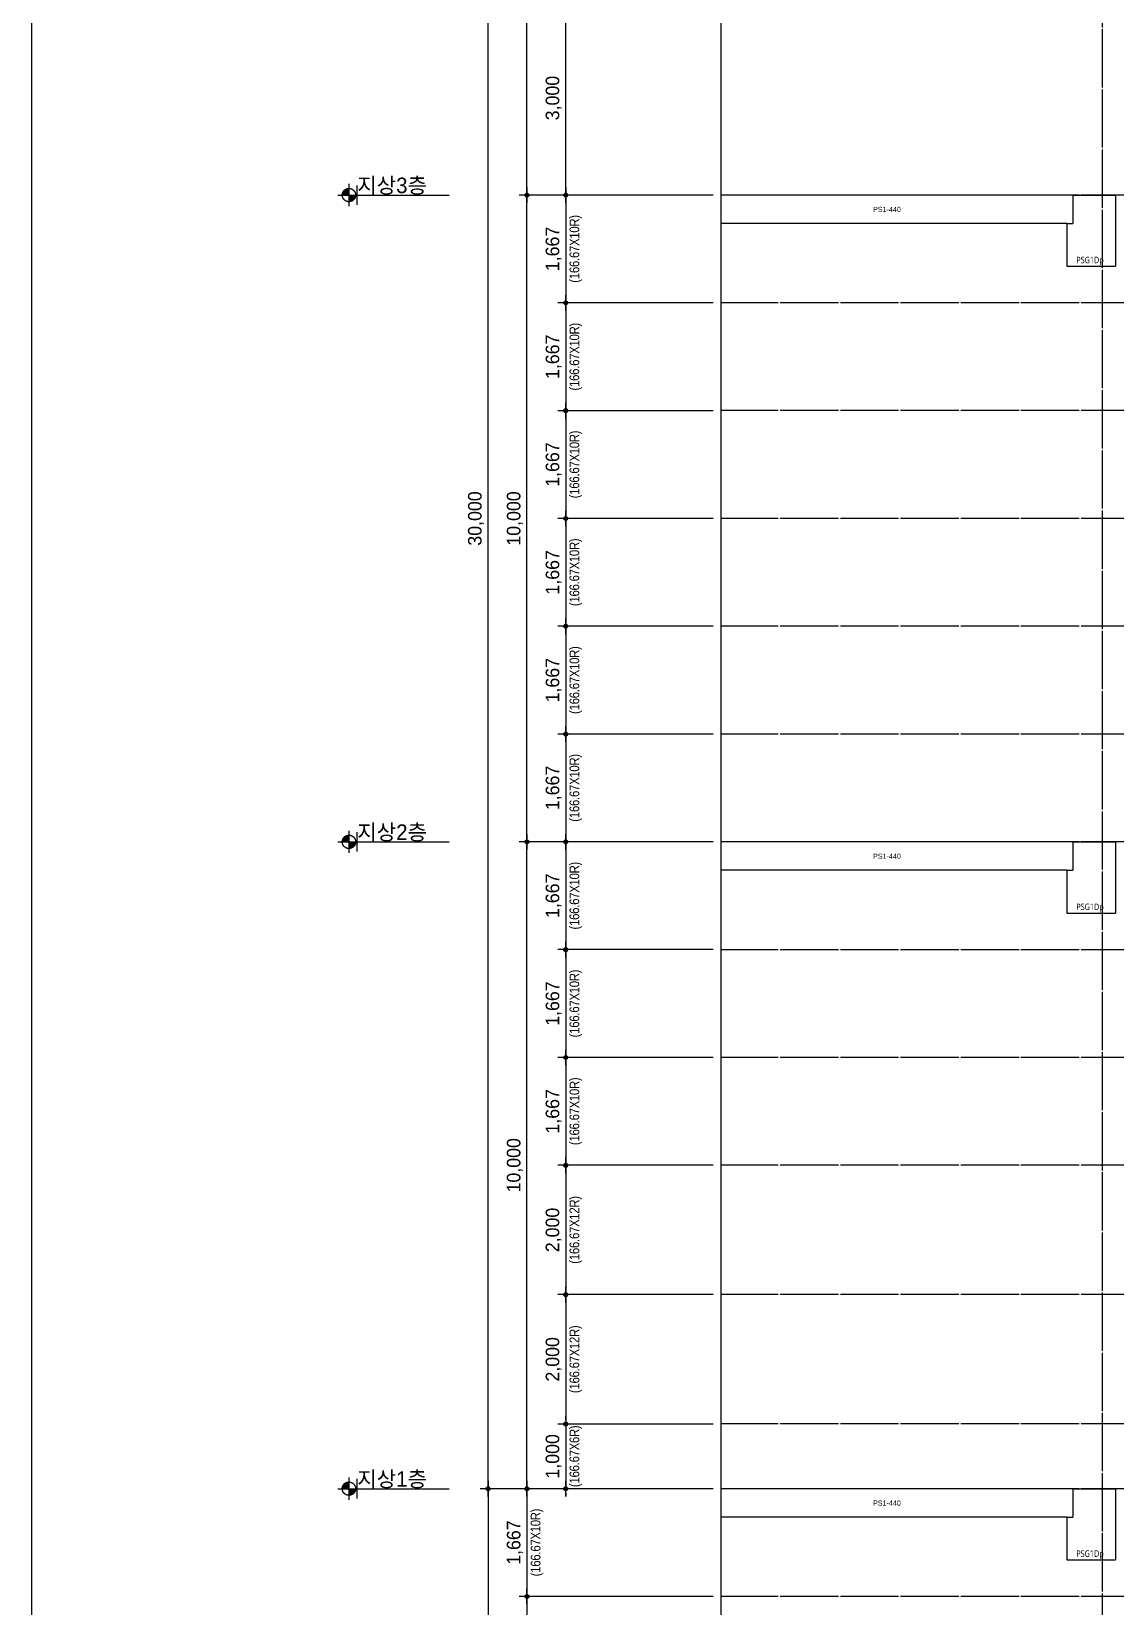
# Model space of a CAD drawing. Header units: millimetres. Extents: x 11948722 to 13111668, y -10771712 to -10232988.
# Drawn here: x 12718216 to 12734966, y -10493525 to -10469175 of the extents above; entities that cross this region are included whole.
import ezdxf
from ezdxf.enums import TextEntityAlignment as Align

# ---------------------------------------------------------------- set-up
doc = ezdxf.new("R2010")
doc.units = ezdxf.units.MM
doc.header["$LTSCALE"] = 150
doc.header["$MEASUREMENT"] = 0
doc.linetypes.add('CEN', pattern=[6.2, 6, -0.1, 0, -0.1])
doc.linetypes.add('Xref-계단단면도$0$CEN', pattern=[62, 60, -1, 0, -1])
doc.layers.get('0').update_dxf_attribs({"linetype": 'CONTINUOUS'})
doc.layers.get('Defpoints').update_dxf_attribs({"color": 117, "linetype": 'CONTINUOUS'})
for name, color, linetype in [('A-중심선', 10, 'CEN'), ('CON-C', 2, 'CONTINUOUS'), ('Xref-계단단면도$0$3 dim0', 7, 'CONTINUOUS'), ('Xref-계단단면도$0$A-TXT-3.0', 3, 'CONTINUOUS'), ('Xref-계단단면도$0$SYM', 7, 'CONTINUOUS'), ('Xref-계단단면도$0$SYM-1', 7, 'CONTINUOUS')]:
    doc.layers.add(name, color=color, linetype=linetype)
doc.styles.get("Standard").update_dxf_attribs({"font": 'NanumGothic.ttf'})
doc.styles.add('Xref-계단단면도$0$나눔고딕 Se', font='')
doc.styles.add('Xref-계단단면도$0$돋움', font='')
doc.styles.get('Xref-계단단면도$0$나눔고딕 Se').set_extended_font_data('Dotum')
doc.styles.get('Xref-계단단면도$0$돋움').set_extended_font_data('Dotum')
doc.dimstyles.new('Xref-계단단면도$0$A1-100', dxfattribs={"dimtxt": 3, "dimasz": 1, "dimexe": 2, "dimexo": 2, "dimgap": 1, "dimtad": 1, "dimdec": 0, "dimzin": 12, "dimdsep": 46, "dimlunit": 6, "dimtxsty": 'Xref-계단단면도$0$나눔고딕 Se', "dimblk1": 'Xref-계단단면도$0$DIMDOT', "dimblk2": 'Xref-계단단면도$0$DIMDOT', "dimsah": 1, "dimcen": -1, "dimdle": 2, "dimclrd": 256, "dimclre": 256, "dimclrt": 3, "dimadec": 0, "dimazin": 0, "dimtfac": 1, "dimtdec": 0, "dimtix": 1, "dimtmove": 2, "dimatfit": 3, "dimldrblk": 'Xref-계단단면도$0$DIMDOT', "dimfxl": 1, "dimtvp": 1, "dimtolj": 1, "dimtzin": 12, "dimlwd": -1, "dimlwe": -1, "dimarcsym": 0})

# ---------------------------------------------------------------- blocks, each defined once
blk = doc.blocks.new('Xref-계단단면도$0$DIMDOT')
at = {"color": 0}
blk.add_line((-2, 0), (2, 0), dxfattribs=at)
for radius in [0.5, 0.25]:
    blk.add_circle((0, 0), radius, dxfattribs=at)
blk = doc.blocks.new('*D679')
at = {"layer": 'Defpoints', "color": 0, "ltscale": 1200}
for p in [(12725271, -10461704), (12728871, -10461704), (12728871, -10491704)]:
    blk.add_point(p, dxfattribs=at)
at = {"layer": 'Xref-계단단면도$0$3 dim0'}
for p, q in [((12728751, -10461704), (12725151, -10461704)), ((12725271, -10491644), (12725271, -10461764)), ((12728751, -10491704), (12725151, -10491704))]:
    blk.add_line(p, q, dxfattribs=at)
at = {"layer": 'Xref-계단단면도$0$3 dim0', "ltscale": 1200, "xscale": 60, "yscale": 60, "zscale": 60}
for p, rotation in [((12725271, -10461704), 90), ((12725271, -10491704), 270)]:
    blk.add_blockref('Xref-계단단면도$0$DIMDOT', p, dxfattribs=dict(at, rotation=rotation))
at = {"layer": 'Xref-계단단면도$0$3 dim0', "color": 3, "ltscale": 1200, "insert": (12725085, -10476704), "char_height": 210, "attachment_point": 5, "rotation": 90, "style": 'Xref-계단단면도$0$나눔고딕 Se'}
blk.add_mtext('\\A1;30,000', dxfattribs=at)
blk = doc.blocks.new('*D680')
at = {"layer": 'Defpoints', "color": 0, "ltscale": 1200}
for p in [(12728871, -10491704), (12725271, -10501704), (12728871, -10501704)]:
    blk.add_point(p, dxfattribs=at)
at = {"layer": 'Xref-계단단면도$0$3 dim0'}
for p, q in [((12728751, -10491704), (12725151, -10491704)), ((12725271, -10491764), (12725271, -10501644)), ((12728751, -10501704), (12725151, -10501704))]:
    blk.add_line(p, q, dxfattribs=at)
at = {"layer": 'Xref-계단단면도$0$3 dim0', "ltscale": 1200, "xscale": 60, "yscale": 60, "zscale": 60}
for p, rotation in [((12725271, -10491704), 90), ((12725271, -10501704), 270)]:
    blk.add_blockref('Xref-계단단면도$0$DIMDOT', p, dxfattribs=dict(at, rotation=rotation))
at = {"layer": 'Xref-계단단면도$0$3 dim0', "color": 3, "ltscale": 1200, "insert": (12725085, -10496704), "char_height": 210, "attachment_point": 5, "rotation": 90, "style": 'Xref-계단단면도$0$나눔고딕 Se'}
blk.add_mtext('\\A1;10,000', dxfattribs=at)
blk = doc.blocks.new('*D681')
at = {"layer": 'Defpoints', "color": 0, "ltscale": 1200}
for p in [(12725871, -10461704), (12728871, -10461704), (12728871, -10471704)]:
    blk.add_point(p, dxfattribs=at)
at = {"layer": 'Xref-계단단면도$0$3 dim0'}
for p, q in [((12728751, -10461704), (12725751, -10461704)), ((12725871, -10471644), (12725871, -10461764)), ((12728751, -10471704), (12725751, -10471704))]:
    blk.add_line(p, q, dxfattribs=at)
at = {"layer": 'Xref-계단단면도$0$3 dim0', "ltscale": 1200, "xscale": 60, "yscale": 60, "zscale": 60}
for p, rotation in [((12725871, -10461704), 90), ((12725871, -10471704), 270)]:
    blk.add_blockref('Xref-계단단면도$0$DIMDOT', p, dxfattribs=dict(at, rotation=rotation))
at = {"layer": 'Xref-계단단면도$0$3 dim0', "color": 3, "ltscale": 1200, "insert": (12725685, -10466704), "char_height": 210, "attachment_point": 5, "rotation": 90, "style": 'Xref-계단단면도$0$나눔고딕 Se'}
blk.add_mtext('\\A1;10,000', dxfattribs=at)
blk = doc.blocks.new('*D686')
at = {"layer": 'Defpoints', "color": 0, "ltscale": 1200}
for p in [(12725871, -10481704), (12728871, -10481704), (12728871, -10491704)]:
    blk.add_point(p, dxfattribs=at)
at = {"layer": 'Xref-계단단면도$0$3 dim0'}
for p, q in [((12728751, -10481704), (12725751, -10481704)), ((12725871, -10491644), (12725871, -10481764)), ((12728751, -10491704), (12725751, -10491704))]:
    blk.add_line(p, q, dxfattribs=at)
at = {"layer": 'Xref-계단단면도$0$3 dim0', "ltscale": 1200, "xscale": 60, "yscale": 60, "zscale": 60}
for p, rotation in [((12725871, -10481704), 90), ((12725871, -10491704), 270)]:
    blk.add_blockref('Xref-계단단면도$0$DIMDOT', p, dxfattribs=dict(at, rotation=rotation))
at = {"layer": 'Xref-계단단면도$0$3 dim0', "color": 3, "ltscale": 1200, "insert": (12725685, -10486704), "char_height": 210, "attachment_point": 5, "rotation": 90, "style": 'Xref-계단단면도$0$나눔고딕 Se'}
blk.add_mtext('\\A1;10,000', dxfattribs=at)
blk = doc.blocks.new('*D689')
at = {"layer": 'Defpoints', "color": 0, "ltscale": 1200}
for p in [(12725871, -10471704), (12728871, -10471704), (12728871, -10481704)]:
    blk.add_point(p, dxfattribs=at)
at = {"layer": 'Xref-계단단면도$0$3 dim0'}
for p, q in [((12728751, -10471704), (12725751, -10471704)), ((12725871, -10481644), (12725871, -10471764)), ((12728751, -10481704), (12725751, -10481704))]:
    blk.add_line(p, q, dxfattribs=at)
at = {"layer": 'Xref-계단단면도$0$3 dim0', "ltscale": 1200, "xscale": 60, "yscale": 60, "zscale": 60}
for p, rotation in [((12725871, -10471704), 90), ((12725871, -10481704), 270)]:
    blk.add_blockref('Xref-계단단면도$0$DIMDOT', p, dxfattribs=dict(at, rotation=rotation))
at = {"layer": 'Xref-계단단면도$0$3 dim0', "color": 3, "ltscale": 1200, "insert": (12725685, -10476704), "char_height": 210, "attachment_point": 5, "rotation": 90, "style": 'Xref-계단단면도$0$나눔고딕 Se'}
blk.add_mtext('\\A1;10,000', dxfattribs=at)
blk = doc.blocks.new('*D730')
at = {"layer": 'Defpoints', "color": 0, "ltscale": 1200}
for p in [(12726471, -10468704), (12728871, -10468704), (12728871, -10471704)]:
    blk.add_point(p, dxfattribs=at)
at = {"layer": 'Xref-계단단면도$0$3 dim0'}
for p, q in [((12728751, -10468704), (12726351, -10468704)), ((12726471, -10471644), (12726471, -10468764)), ((12728751, -10471704), (12726351, -10471704))]:
    blk.add_line(p, q, dxfattribs=at)
at = {"layer": 'Xref-계단단면도$0$3 dim0', "ltscale": 1200, "xscale": 60, "yscale": 60, "zscale": 60}
for p, rotation in [((12726471, -10468704), 90), ((12726471, -10471704), 270)]:
    blk.add_blockref('Xref-계단단면도$0$DIMDOT', p, dxfattribs=dict(at, rotation=rotation))
at = {"layer": 'Xref-계단단면도$0$3 dim0', "color": 3, "ltscale": 1200, "insert": (12726285, -10470204), "char_height": 210, "attachment_point": 5, "rotation": 90, "style": 'Xref-계단단면도$0$나눔고딕 Se'}
blk.add_mtext('\\A1;3,000', dxfattribs=at)
blk = doc.blocks.new('*D696')
at = {"layer": 'Defpoints', "color": 0, "ltscale": 1200}
for p in [(12728871, -10490704), (12726471, -10491704), (12728871, -10491704)]:
    blk.add_point(p, dxfattribs=at)
at = {"layer": 'Xref-계단단면도$0$3 dim0'}
for p, q in [((12726471, -10490644), (12726471, -10490584)), ((12728751, -10490704), (12726351, -10490704)), ((12726471, -10490704), (12726471, -10491704)), ((12728751, -10491704), (12726351, -10491704)), ((12726471, -10491764), (12726471, -10491824))]:
    blk.add_line(p, q, dxfattribs=at)
at = {"layer": 'Xref-계단단면도$0$3 dim0', "ltscale": 1200, "xscale": 60, "yscale": 60, "zscale": 60}
for p, rotation in [((12726471, -10490704), 270), ((12726471, -10491704), 90)]:
    blk.add_blockref('Xref-계단단면도$0$DIMDOT', p, dxfattribs=dict(at, rotation=rotation))
at = {"layer": 'Xref-계단단면도$0$3 dim0', "color": 3, "ltscale": 1200, "char_height": 210, "attachment_point": 5, "rotation": 90, "style": 'Xref-계단단면도$0$나눔고딕 Se'}
for s, insert in [('\\fDotum|b0|i0|c129|p50;\\H0.71429x;\\W0.9;\\T0.95;(166.67X6R)', (12726627, -10491204)), ('\\A1;1,000', (12726285, -10491204))]:
    blk.add_mtext(s, dxfattribs=dict(at, insert=insert))
blk = doc.blocks.new('*D697')
at = {"layer": 'Defpoints', "color": 0, "ltscale": 1200}
for p in [(12728871, -10491704), (12725871, -10493370), (12728871, -10493370)]:
    blk.add_point(p, dxfattribs=at)
at = {"layer": 'Xref-계단단면도$0$3 dim0'}
for p, q in [((12728751, -10491704), (12725751, -10491704)), ((12725871, -10491764), (12725871, -10493310)), ((12728751, -10493370), (12725751, -10493370))]:
    blk.add_line(p, q, dxfattribs=at)
at = {"layer": 'Xref-계단단면도$0$3 dim0', "ltscale": 1200, "xscale": 60, "yscale": 60, "zscale": 60}
for p, rotation in [((12725871, -10491704), 90), ((12725871, -10493370), 270)]:
    blk.add_blockref('Xref-계단단면도$0$DIMDOT', p, dxfattribs=dict(at, rotation=rotation))
at = {"layer": 'Xref-계단단면도$0$3 dim0', "color": 3, "ltscale": 1200, "char_height": 210, "attachment_point": 5, "rotation": 90, "style": 'Xref-계단단면도$0$나눔고딕 Se'}
for s, insert in [('\\H0.714286x;\\W0.9;\\T0.95;(166.67X10R)', (12726027, -10492537)), ('\\A1;1,667', (12725685, -10492537))]:
    blk.add_mtext(s, dxfattribs=dict(at, insert=insert))
blk = doc.blocks.new('*D701')
at = {"layer": 'Defpoints', "color": 0, "ltscale": 1200}
for p in [(12728871, -10493370), (12725871, -10495037), (12728871, -10495037)]:
    blk.add_point(p, dxfattribs=at)
at = {"layer": 'Xref-계단단면도$0$3 dim0'}
for p, q in [((12728751, -10493370), (12725751, -10493370)), ((12725871, -10493430), (12725871, -10494977)), ((12728751, -10495037), (12725751, -10495037))]:
    blk.add_line(p, q, dxfattribs=at)
at = {"layer": 'Xref-계단단면도$0$3 dim0', "ltscale": 1200, "xscale": 60, "yscale": 60, "zscale": 60}
for p, rotation in [((12725871, -10493370), 90), ((12725871, -10495037), 270)]:
    blk.add_blockref('Xref-계단단면도$0$DIMDOT', p, dxfattribs=dict(at, rotation=rotation))
at = {"layer": 'Xref-계단단면도$0$3 dim0', "color": 3, "ltscale": 1200, "char_height": 210, "attachment_point": 5, "rotation": 90, "style": 'Xref-계단단면도$0$나눔고딕 Se'}
for s, insert in [('\\H0.714286x;\\W0.9;\\T0.95;(166.67X10R)', (12726027, -10494204)), ('\\A1;1,667', (12725685, -10494204))]:
    blk.add_mtext(s, dxfattribs=dict(at, insert=insert))
blk = doc.blocks.new('*D702')
at = {"layer": 'Defpoints', "color": 0, "ltscale": 1200}
for p in [(12728871, -10483370), (12726471, -10485037), (12728871, -10485037)]:
    blk.add_point(p, dxfattribs=at)
at = {"layer": 'Xref-계단단면도$0$3 dim0'}
for p, q in [((12728751, -10483370), (12726351, -10483370)), ((12726471, -10483430), (12726471, -10484977)), ((12728751, -10485037), (12726351, -10485037))]:
    blk.add_line(p, q, dxfattribs=at)
at = {"layer": 'Xref-계단단면도$0$3 dim0', "ltscale": 1200, "xscale": 60, "yscale": 60, "zscale": 60}
for p, rotation in [((12726471, -10483370), 90), ((12726471, -10485037), 270)]:
    blk.add_blockref('Xref-계단단면도$0$DIMDOT', p, dxfattribs=dict(at, rotation=rotation))
at = {"layer": 'Xref-계단단면도$0$3 dim0', "color": 3, "ltscale": 1200, "char_height": 210, "attachment_point": 5, "rotation": 90, "style": 'Xref-계단단면도$0$나눔고딕 Se'}
for s, insert in [('\\H0.714286x;\\W0.9;\\T0.95;(166.67X10R)', (12726627, -10484204)), ('\\A1;1,667', (12726285, -10484204))]:
    blk.add_mtext(s, dxfattribs=dict(at, insert=insert))
blk = doc.blocks.new('*D704')
at = {"layer": 'Defpoints', "color": 0, "ltscale": 1200}
for p in [(12728871, -10480037), (12726471, -10481704), (12728871, -10481704)]:
    blk.add_point(p, dxfattribs=at)
at = {"layer": 'Xref-계단단면도$0$3 dim0'}
for p, q in [((12728751, -10480037), (12726351, -10480037)), ((12726471, -10480097), (12726471, -10481644)), ((12728751, -10481704), (12726351, -10481704))]:
    blk.add_line(p, q, dxfattribs=at)
at = {"layer": 'Xref-계단단면도$0$3 dim0', "ltscale": 1200, "xscale": 60, "yscale": 60, "zscale": 60}
for p, rotation in [((12726471, -10480037), 90), ((12726471, -10481704), 270)]:
    blk.add_blockref('Xref-계단단면도$0$DIMDOT', p, dxfattribs=dict(at, rotation=rotation))
at = {"layer": 'Xref-계단단면도$0$3 dim0', "color": 3, "ltscale": 1200, "char_height": 210, "attachment_point": 5, "rotation": 90, "style": 'Xref-계단단면도$0$나눔고딕 Se'}
for s, insert in [('\\H0.714286x;\\W0.9;\\T0.95;(166.67X10R)', (12726627, -10480870)), ('\\A1;1,667', (12726285, -10480870))]:
    blk.add_mtext(s, dxfattribs=dict(at, insert=insert))
blk = doc.blocks.new('*D705')
at = {"layer": 'Defpoints', "color": 0, "ltscale": 1200}
for p in [(12728871, -10481704), (12726471, -10483370), (12728871, -10483370)]:
    blk.add_point(p, dxfattribs=at)
at = {"layer": 'Xref-계단단면도$0$3 dim0'}
for p, q in [((12728751, -10481704), (12726351, -10481704)), ((12726471, -10481764), (12726471, -10483310)), ((12728751, -10483370), (12726351, -10483370))]:
    blk.add_line(p, q, dxfattribs=at)
at = {"layer": 'Xref-계단단면도$0$3 dim0', "ltscale": 1200, "xscale": 60, "yscale": 60, "zscale": 60}
for p, rotation in [((12726471, -10481704), 90), ((12726471, -10483370), 270)]:
    blk.add_blockref('Xref-계단단면도$0$DIMDOT', p, dxfattribs=dict(at, rotation=rotation))
at = {"layer": 'Xref-계단단면도$0$3 dim0', "color": 3, "ltscale": 1200, "char_height": 210, "attachment_point": 5, "rotation": 90, "style": 'Xref-계단단면도$0$나눔고딕 Se'}
for s, insert in [('\\H0.714286x;\\W0.9;\\T0.95;(166.67X10R)', (12726627, -10482537)), ('\\A1;1,667', (12726285, -10482537))]:
    blk.add_mtext(s, dxfattribs=dict(at, insert=insert))
blk = doc.blocks.new('*D706')
at = {"layer": 'Defpoints', "color": 0, "ltscale": 1200}
for p in [(12728871, -10478370), (12726471, -10480037), (12728871, -10480037)]:
    blk.add_point(p, dxfattribs=at)
at = {"layer": 'Xref-계단단면도$0$3 dim0'}
for p, q in [((12728751, -10478370), (12726351, -10478370)), ((12726471, -10478430), (12726471, -10479977)), ((12728751, -10480037), (12726351, -10480037))]:
    blk.add_line(p, q, dxfattribs=at)
at = {"layer": 'Xref-계단단면도$0$3 dim0', "ltscale": 1200, "xscale": 60, "yscale": 60, "zscale": 60}
for p, rotation in [((12726471, -10478370), 90), ((12726471, -10480037), 270)]:
    blk.add_blockref('Xref-계단단면도$0$DIMDOT', p, dxfattribs=dict(at, rotation=rotation))
at = {"layer": 'Xref-계단단면도$0$3 dim0', "color": 3, "ltscale": 1200, "char_height": 210, "attachment_point": 5, "rotation": 90, "style": 'Xref-계단단면도$0$나눔고딕 Se'}
for s, insert in [('\\A1;1,667', (12726285, -10479204)), ('\\H0.714286x;\\W0.9;\\T0.95;(166.67X10R)', (12726627, -10479204))]:
    blk.add_mtext(s, dxfattribs=dict(at, insert=insert))
blk = doc.blocks.new('*D707')
at = {"layer": 'Defpoints', "color": 0, "ltscale": 1200}
for p in [(12728871, -10476704), (12726471, -10478370), (12728871, -10478370)]:
    blk.add_point(p, dxfattribs=at)
at = {"layer": 'Xref-계단단면도$0$3 dim0'}
for p, q in [((12728751, -10476704), (12726351, -10476704)), ((12726471, -10476764), (12726471, -10478310)), ((12728751, -10478370), (12726351, -10478370))]:
    blk.add_line(p, q, dxfattribs=at)
at = {"layer": 'Xref-계단단면도$0$3 dim0', "ltscale": 1200, "xscale": 60, "yscale": 60, "zscale": 60}
for p, rotation in [((12726471, -10476704), 90), ((12726471, -10478370), 270)]:
    blk.add_blockref('Xref-계단단면도$0$DIMDOT', p, dxfattribs=dict(at, rotation=rotation))
at = {"layer": 'Xref-계단단면도$0$3 dim0', "color": 3, "ltscale": 1200, "char_height": 210, "attachment_point": 5, "rotation": 90, "style": 'Xref-계단단면도$0$나눔고딕 Se'}
for s, insert in [('\\A1;1,667', (12726285, -10477537)), ('\\H0.714286x;\\W0.9;\\T0.95;(166.67X10R)', (12726627, -10477537))]:
    blk.add_mtext(s, dxfattribs=dict(at, insert=insert))
blk = doc.blocks.new('*D708')
at = {"layer": 'Defpoints', "color": 0, "ltscale": 1200}
for p in [(12728871, -10475037), (12726471, -10476704), (12728871, -10476704)]:
    blk.add_point(p, dxfattribs=at)
at = {"layer": 'Xref-계단단면도$0$3 dim0'}
for p, q in [((12728751, -10475037), (12726351, -10475037)), ((12726471, -10475097), (12726471, -10476644)), ((12728751, -10476704), (12726351, -10476704))]:
    blk.add_line(p, q, dxfattribs=at)
at = {"layer": 'Xref-계단단면도$0$3 dim0', "ltscale": 1200, "xscale": 60, "yscale": 60, "zscale": 60}
for p, rotation in [((12726471, -10475037), 90), ((12726471, -10476704), 270)]:
    blk.add_blockref('Xref-계단단면도$0$DIMDOT', p, dxfattribs=dict(at, rotation=rotation))
at = {"layer": 'Xref-계단단면도$0$3 dim0', "color": 3, "ltscale": 1200, "char_height": 210, "attachment_point": 5, "rotation": 90, "style": 'Xref-계단단면도$0$나눔고딕 Se'}
for s, insert in [('\\H0.714286x;\\W0.9;\\T0.95;(166.67X10R)', (12726627, -10475870)), ('\\A1;1,667', (12726285, -10475870))]:
    blk.add_mtext(s, dxfattribs=dict(at, insert=insert))
blk = doc.blocks.new('*D709')
at = {"layer": 'Defpoints', "color": 0, "ltscale": 1200}
for p in [(12728871, -10473370), (12726471, -10475037), (12728871, -10475037)]:
    blk.add_point(p, dxfattribs=at)
at = {"layer": 'Xref-계단단면도$0$3 dim0'}
for p, q in [((12728751, -10473370), (12726351, -10473370)), ((12726471, -10473430), (12726471, -10474977)), ((12728751, -10475037), (12726351, -10475037))]:
    blk.add_line(p, q, dxfattribs=at)
at = {"layer": 'Xref-계단단면도$0$3 dim0', "ltscale": 1200, "xscale": 60, "yscale": 60, "zscale": 60}
for p, rotation in [((12726471, -10473370), 90), ((12726471, -10475037), 270)]:
    blk.add_blockref('Xref-계단단면도$0$DIMDOT', p, dxfattribs=dict(at, rotation=rotation))
at = {"layer": 'Xref-계단단면도$0$3 dim0', "color": 3, "ltscale": 1200, "char_height": 210, "attachment_point": 5, "rotation": 90, "style": 'Xref-계단단면도$0$나눔고딕 Se'}
for s, insert in [('\\H0.714286x;\\W0.9;\\T0.95;(166.67X10R)', (12726627, -10474204)), ('\\A1;1,667', (12726285, -10474204))]:
    blk.add_mtext(s, dxfattribs=dict(at, insert=insert))
blk = doc.blocks.new('*D710')
at = {"layer": 'Defpoints', "color": 0, "ltscale": 1200}
for p in [(12728871, -10471704), (12726471, -10473370), (12728871, -10473370)]:
    blk.add_point(p, dxfattribs=at)
at = {"layer": 'Xref-계단단면도$0$3 dim0'}
for p, q in [((12728751, -10471704), (12726351, -10471704)), ((12726471, -10471764), (12726471, -10473310)), ((12728751, -10473370), (12726351, -10473370))]:
    blk.add_line(p, q, dxfattribs=at)
at = {"layer": 'Xref-계단단면도$0$3 dim0', "ltscale": 1200, "xscale": 60, "yscale": 60, "zscale": 60}
for p, rotation in [((12726471, -10471704), 90), ((12726471, -10473370), 270)]:
    blk.add_blockref('Xref-계단단면도$0$DIMDOT', p, dxfattribs=dict(at, rotation=rotation))
at = {"layer": 'Xref-계단단면도$0$3 dim0', "color": 3, "ltscale": 1200, "char_height": 210, "attachment_point": 5, "rotation": 90, "style": 'Xref-계단단면도$0$나눔고딕 Se'}
for s, insert in [('\\H0.714286x;\\W0.9;\\T0.95;(166.67X10R)', (12726627, -10472537)), ('\\A1;1,667', (12726285, -10472537))]:
    blk.add_mtext(s, dxfattribs=dict(at, insert=insert))
blk = doc.blocks.new('*D731')
at = {"layer": 'Defpoints', "color": 0, "ltscale": 1200}
for p in [(12728871, -10488704), (12726471, -10490704), (12728871, -10490704)]:
    blk.add_point(p, dxfattribs=at)
at = {"layer": 'Xref-계단단면도$0$3 dim0'}
for p, q in [((12728751, -10488704), (12726351, -10488704)), ((12726471, -10488764), (12726471, -10490644)), ((12728751, -10490704), (12726351, -10490704))]:
    blk.add_line(p, q, dxfattribs=at)
at = {"layer": 'Xref-계단단면도$0$3 dim0', "ltscale": 1200, "xscale": 60, "yscale": 60, "zscale": 60}
for p, rotation in [((12726471, -10488704), 90), ((12726471, -10490704), 270)]:
    blk.add_blockref('Xref-계단단면도$0$DIMDOT', p, dxfattribs=dict(at, rotation=rotation))
at = {"layer": 'Xref-계단단면도$0$3 dim0', "color": 3, "ltscale": 1200, "char_height": 210, "attachment_point": 5, "rotation": 90, "style": 'Xref-계단단면도$0$나눔고딕 Se'}
for s, insert in [('\\A1;2,000', (12726285, -10489704)), ('\\fDotum|b0|i0|c129|p50;\\H0.71429x;\\W0.9;\\T0.95;(166.67X12R)', (12726627, -10489704))]:
    blk.add_mtext(s, dxfattribs=dict(at, insert=insert))
blk = doc.blocks.new('*D732')
at = {"layer": 'Defpoints', "color": 0, "ltscale": 1200}
for p in [(12728871, -10485037), (12726471, -10486704), (12728871, -10486704)]:
    blk.add_point(p, dxfattribs=at)
at = {"layer": 'Xref-계단단면도$0$3 dim0'}
for p, q in [((12728751, -10485037), (12726351, -10485037)), ((12726471, -10485097), (12726471, -10486644)), ((12728751, -10486704), (12726351, -10486704))]:
    blk.add_line(p, q, dxfattribs=at)
at = {"layer": 'Xref-계단단면도$0$3 dim0', "ltscale": 1200, "xscale": 60, "yscale": 60, "zscale": 60}
for p, rotation in [((12726471, -10485037), 90), ((12726471, -10486704), 270)]:
    blk.add_blockref('Xref-계단단면도$0$DIMDOT', p, dxfattribs=dict(at, rotation=rotation))
at = {"layer": 'Xref-계단단면도$0$3 dim0', "color": 3, "ltscale": 1200, "char_height": 210, "attachment_point": 5, "rotation": 90, "style": 'Xref-계단단면도$0$나눔고딕 Se'}
for s, insert in [('\\H0.714286x;\\W0.9;\\T0.95;(166.67X10R)', (12726627, -10485870)), ('\\A1;1,667', (12726285, -10485870))]:
    blk.add_mtext(s, dxfattribs=dict(at, insert=insert))
blk = doc.blocks.new('*D733')
at = {"layer": 'Defpoints', "color": 0, "ltscale": 1200}
for p in [(12728871, -10486704), (12726471, -10488704), (12728871, -10488704)]:
    blk.add_point(p, dxfattribs=at)
at = {"layer": 'Xref-계단단면도$0$3 dim0'}
for p, q in [((12728751, -10486704), (12726351, -10486704)), ((12726471, -10486764), (12726471, -10488644)), ((12728751, -10488704), (12726351, -10488704))]:
    blk.add_line(p, q, dxfattribs=at)
at = {"layer": 'Xref-계단단면도$0$3 dim0', "ltscale": 1200, "xscale": 60, "yscale": 60, "zscale": 60}
for p, rotation in [((12726471, -10486704), 90), ((12726471, -10488704), 270)]:
    blk.add_blockref('Xref-계단단면도$0$DIMDOT', p, dxfattribs=dict(at, rotation=rotation))
at = {"layer": 'Xref-계단단면도$0$3 dim0', "color": 3, "ltscale": 1200, "char_height": 210, "attachment_point": 5, "rotation": 90, "style": 'Xref-계단단면도$0$나눔고딕 Se'}
for s, insert in [('\\H0.71429x;\\W0.9;\\T0.95;(166.67X12R)', (12726627, -10487704)), ('\\A1;2,000', (12726285, -10487704))]:
    blk.add_mtext(s, dxfattribs=dict(at, insert=insert))
blk = doc.blocks.new('PSG1Dp')
at = {"layer": 'CON-C', "ltscale": 1200}
for p, q in [((-285, 1100), (-285, 660)), ((-285, 1100), (375, 1100)), ((375, 1100), (375, 0)), ((-375, 660), (-375, 0)), ((-375, 660), (-285, 660)), ((-375, 0), (375, 0))]:
    blk.add_line(p, q, dxfattribs=at)
at = {"layer": 'Defpoints', "color": 1, "width": 0.8}
blk.add_text('PSG1Dp', height=99.8, dxfattribs=at).set_placement((-231, 96), align=Align.MIDDLE_LEFT)

msp = doc.modelspace()

# ---------------------------------------------------------------- hatches: boundary and pattern name
at = {"layer": 'Xref-계단단면도$0$SYM', "linetype": 'Xref-계단단면도$0$CEN'}
h = msp.add_hatch(color=7, dxfattribs=at)
h.paths.add_polyline_path([(12723223.9, -10471703.5), (12723120.7, -10471703.5), (12723120.7, -10471806.7, 0.4142136)])
h.paths.add_polyline_path([(12723120.7, -10471600.3, 0.4142136), (12723017.5, -10471703.5), (12723120.7, -10471703.5)])
h = msp.add_hatch(color=7, dxfattribs=at)
h.paths.add_polyline_path([(12723223.9, -10481703.5), (12723120.7, -10481703.5), (12723120.7, -10481806.7, 0.4142136)])
h.paths.add_polyline_path([(12723120.7, -10481600.3, 0.4142136), (12723017.5, -10481703.5), (12723120.7, -10481703.5)])
h = msp.add_hatch(color=7, dxfattribs=at)
h.paths.add_polyline_path([(12723223.9, -10491703.5), (12723120.7, -10491703.5), (12723120.7, -10491806.7, 0.4142136)])
h.paths.add_polyline_path([(12723120.7, -10491600.3, 0.4142136), (12723017.5, -10491703.5), (12723120.7, -10491703.5)])

# ---------------------------------------------------------------- linework, layer by layer
at = {"layer": 'A-중심선'}
for p, q in [((12734765.8, -10505384.5), (12734765.8, -10458703.5)), ((12746496.5, -10471703.5), (12728870.5, -10471703.5)), ((12746496.5, -10473370.2), (12728870.5, -10473370.2)), ((12746496.5, -10475036.9), (12728870.5, -10475036.9)), ((12746496.5, -10476703.5), (12728870.5, -10476703.5)), ((12746496.5, -10478370.2), (12728870.5, -10478370.2)), ((12746496.5, -10480036.9), (12728870.5, -10480036.9)), ((12746496.5, -10481703.5), (12728870.5, -10481703.5)), ((12746496.5, -10483370.2), (12728870.5, -10483370.2)), ((12746496.5, -10485036.9), (12728870.5, -10485036.9)), ((12746496.5, -10486703.5), (12728870.5, -10486703.5)), ((12746496.5, -10488703.5), (12728870.5, -10488703.5)), ((12746496.5, -10490703.5), (12728870.5, -10490703.5)), ((12746496.5, -10491703.5), (12728870.5, -10491703.5)), ((12746496.5, -10493370.2), (12728870.5, -10493370.2))]:
    msp.add_line(p, q, dxfattribs=at)
at = {"layer": 'CON-C', "ltscale": 1200}
for points in [[(12734305.8, -10471703.5), (12728870.5, -10471703.5)], [(12734215.8, -10472143.5), (12728870.5, -10472143.5)], [(12734305.8, -10481703.5), (12728870.5, -10481703.5)], [(12734215.8, -10482143.5), (12728870.5, -10482143.5)], [(12734305.8, -10491703.5), (12728870.5, -10491703.5)], [(12734215.8, -10492143.5), (12728870.5, -10492143.5)]]:
    msp.add_lwpolyline(points, dxfattribs=at)
at = {"layer": 'Defpoints'}
for p, q in [((12723248.6, -10471853.5), (12723248.6, -10471553.5)), ((12723248.6, -10471853.5), (12723248.6, -10471553.5)), ((12723248.6, -10481853.5), (12723248.6, -10481553.5)), ((12723248.6, -10481853.5), (12723248.6, -10481553.5)), ((12723248.6, -10481853.5), (12723248.6, -10481553.5)), ((12723248.6, -10491853.5), (12723248.6, -10491553.5)), ((12723248.6, -10491853.5), (12723248.6, -10491553.5)), ((12723248.6, -10491853.5), (12723248.6, -10491553.5))]:
    msp.add_line(p, q, dxfattribs=at)
at = {"layer": 'Defpoints', "ltscale": 1200}
for points in [[(12718215.7, -10508461.3), (12759165.7, -10508461.3), (12759165.7, -10453936.3), (12718215.7, -10453936.3)], [(12728870.5, -10458703.5), (12746496.5, -10458703.5), (12746496.5, -10506779.6), (12728870.5, -10506779.6)]]:
    msp.add_lwpolyline(points, close=True, dxfattribs=at)
at = {"layer": 'Xref-계단단면도$0$SYM', "color": 7, "linetype": 'Xref-계단단면도$0$CEN'}
for p, q in [((12723120.7, -10471531.5), (12723120.7, -10471875.6)), ((12722948.6, -10471703.5), (12723292.7, -10471703.5)), ((12723120.7, -10481531.5), (12723120.7, -10481875.6)), ((12722948.6, -10481703.5), (12723292.7, -10481703.5)), ((12723120.7, -10491531.5), (12723120.7, -10491875.6)), ((12722948.6, -10491703.5), (12723292.7, -10491703.5))]:
    msp.add_line(p, q, dxfattribs=at)
for centre in [(12723120.7, -10471703.5), (12723120.7, -10481703.5), (12723120.7, -10491703.5)]:
    msp.add_circle(centre, 103.2, dxfattribs=at)
at = {"layer": 'Xref-계단단면도$0$SYM-1', "color": 7}
for p, q in [((12722948.6, -10471703.5), (12724670.5, -10471703.5)), ((12722948.6, -10481703.5), (12724670.5, -10481703.5)), ((12722948.6, -10491703.5), (12724670.5, -10491703.5))]:
    msp.add_line(p, q, dxfattribs=at)

# ---------------------------------------------------------------- block references
at = {"layer": 'CON-C', "ltscale": 1200}
for p in [(12734590.8, -10472803.5), (12734590.8, -10482803.5), (12734590.8, -10492803.5)]:
    msp.add_blockref('PSG1Dp', p, dxfattribs=at)

# ---------------------------------------------------------------- texts
at = {"layer": 'Defpoints', "style": 'Xref-계단단면도$0$돋움'}
for p in [(12731218.7, -10471965.6), (12731218.7, -10481965.6), (12731218.7, -10491965.6)]:
    msp.add_text('PS1-440', height=80, dxfattribs=at).set_placement(p)
at = {"layer": 'Xref-계단단면도$0$A-TXT-3.0', "style": 'Xref-계단단면도$0$돋움'}
for s, p in [('지상3층', (12723248.6, -10471553.5)), ('지상2층', (12723248.6, -10481553.5)), ('지상1층', (12723248.6, -10491553.5))]:
    msp.add_text(s, height=240, dxfattribs=at).set_placement(p, align=Align.MIDDLE_LEFT)

# ---------------------------------------------------------------- dimensions: what is measured, and where the dimension line sits
at = {"layer": 'Xref-계단단면도$0$3 dim0'}
for base, p1, p2, angle, picture, middle in [((12725270.5, -10461703.5), (12728870.5, -10491703.5), (12728870.5, -10461703.5), 90, '*D679', (12725085.1, -10476703.5)), ((12725870.5, -10461703.5), (12728870.5, -10471703.5), (12728870.5, -10461703.5), 270, '*D681', (12725685.1, -10466703.5)), ((12726470.5, -10468703.5), (12728870.5, -10471703.5), (12728870.5, -10468703.5), 270, '*D730', (12726285.1, -10470203.5)), ((12725870.5, -10471703.5), (12728870.5, -10481703.5), (12728870.5, -10471703.5), 270, '*D689', (12725685.1, -10476703.5)), ((12725870.5, -10481703.5), (12728870.5, -10491703.5), (12728870.5, -10481703.5), 270, '*D686', (12725685.1, -10486703.5)), ((12725270.5, -10501703.5), (12728870.5, -10491703.5), (12728870.5, -10501703.5), 270, '*D680', (12725085.1, -10496703.5))]:
    dim = msp.add_linear_dim(base=base, p1=p1, p2=p2, angle=angle, dimstyle='Xref-계단단면도$0$A1-100', override={"dimscale": 60, "dimtxt": 3.5}, dxfattribs=at)
    dim.commit()
    dim.dimension.update_dxf_attribs({"geometry": picture, "text_midpoint": middle})
for base, p1, p2, text, picture, middle in [((12726470.5, -10473370.2), (12728870.5, -10471703.5), (12728870.5, -10473370.2), '<>\\X\\H0.714286x;\\W0.9;\\T0.95;(166.67X10R)', '*D710', (12726470.5, -10472536.9)), ((12726470.5, -10475036.9), (12728870.5, -10473370.2), (12728870.5, -10475036.9), '<>\\X\\H0.714286x;\\W0.9;\\T0.95;(166.67X10R)', '*D709', (12726470.5, -10474203.5)), ((12726470.5, -10476703.5), (12728870.5, -10475036.9), (12728870.5, -10476703.5), '<>\\X\\H0.714286x;\\W0.9;\\T0.95;(166.67X10R)', '*D708', (12726470.5, -10475870.2)), ((12726470.5, -10478370.2), (12728870.5, -10476703.5), (12728870.5, -10478370.2), '<>\\X\\H0.714286x;\\W0.9;\\T0.95;(166.67X10R)', '*D707', (12726470.5, -10477536.9)), ((12726470.5, -10480036.9), (12728870.5, -10478370.2), (12728870.5, -10480036.9), '<>\\X\\H0.714286x;\\W0.9;\\T0.95;(166.67X10R)', '*D706', (12726470.5, -10479203.5)), ((12726470.5, -10481703.5), (12728870.5, -10480036.9), (12728870.5, -10481703.5), '<>\\X\\H0.714286x;\\W0.9;\\T0.95;(166.67X10R)', '*D704', (12726470.5, -10480870.2)), ((12726470.5, -10483370.2), (12728870.5, -10481703.5), (12728870.5, -10483370.2), '<>\\X\\H0.714286x;\\W0.9;\\T0.95;(166.67X10R)', '*D705', (12726470.5, -10482536.9)), ((12726470.5, -10485036.9), (12728870.5, -10483370.2), (12728870.5, -10485036.9), '<>\\X\\H0.714286x;\\W0.9;\\T0.95;(166.67X10R)', '*D702', (12726470.5, -10484203.5)), ((12726470.5, -10486703.5), (12728870.5, -10485036.9), (12728870.5, -10486703.5), '<>\\X\\H0.714286x;\\W0.9;\\T0.95;(166.67X10R)', '*D732', (12726470.5, -10485870.2)), ((12726470.5, -10488703.5), (12728870.5, -10486703.5), (12728870.5, -10488703.5), '<>\\X\\H0.71429x;\\W0.9;\\T0.95;(166.67X12R)', '*D733', (12726470.5, -10487703.5)), ((12726470.5, -10490703.5), (12728870.5, -10488703.5), (12728870.5, -10490703.5), '<>\\X\\fDotum|b0|i0|c129|p50;\\H0.71429x;\\W0.9;\\T0.95;(166.67X12R)', '*D731', (12726470.5, -10489703.5)), ((12726470.5, -10491703.5), (12728870.5, -10490703.5), (12728870.5, -10491703.5), '<>\\X\\fDotum|b0|i0|c129|p50;\\H0.71429x;\\W0.9;\\T0.95;(166.67X6R)', '*D696', (12726470.5, -10491203.5)), ((12725870.5, -10493370.2), (12728870.5, -10491703.5), (12728870.5, -10493370.2), '<>\\X\\H0.714286x;\\W0.9;\\T0.95;(166.67X10R)', '*D697', (12725870.5, -10492536.9)), ((12725870.5, -10495036.9), (12728870.5, -10493370.2), (12728870.5, -10495036.9), '<>\\X\\H0.714286x;\\W0.9;\\T0.95;(166.67X10R)', '*D701', (12725870.5, -10494203.5))]:
    dim = msp.add_linear_dim(base=base, p1=p1, p2=p2, angle=270, text=text, dimstyle='Xref-계단단면도$0$A1-100', override={"dimscale": 60, "dimtxt": 3.5, "dimtxsty": 'Xref-계단단면도$0$나눔고딕 Se', "dimblk1": 'Xref-계단단면도$0$DIMDOT', "dimblk2": 'Xref-계단단면도$0$DIMDOT'}, dxfattribs=at)
    dim.commit()
    dim.dimension.update_dxf_attribs({"geometry": picture, "text_midpoint": middle})

doc.saveas('drawing.dxf')
